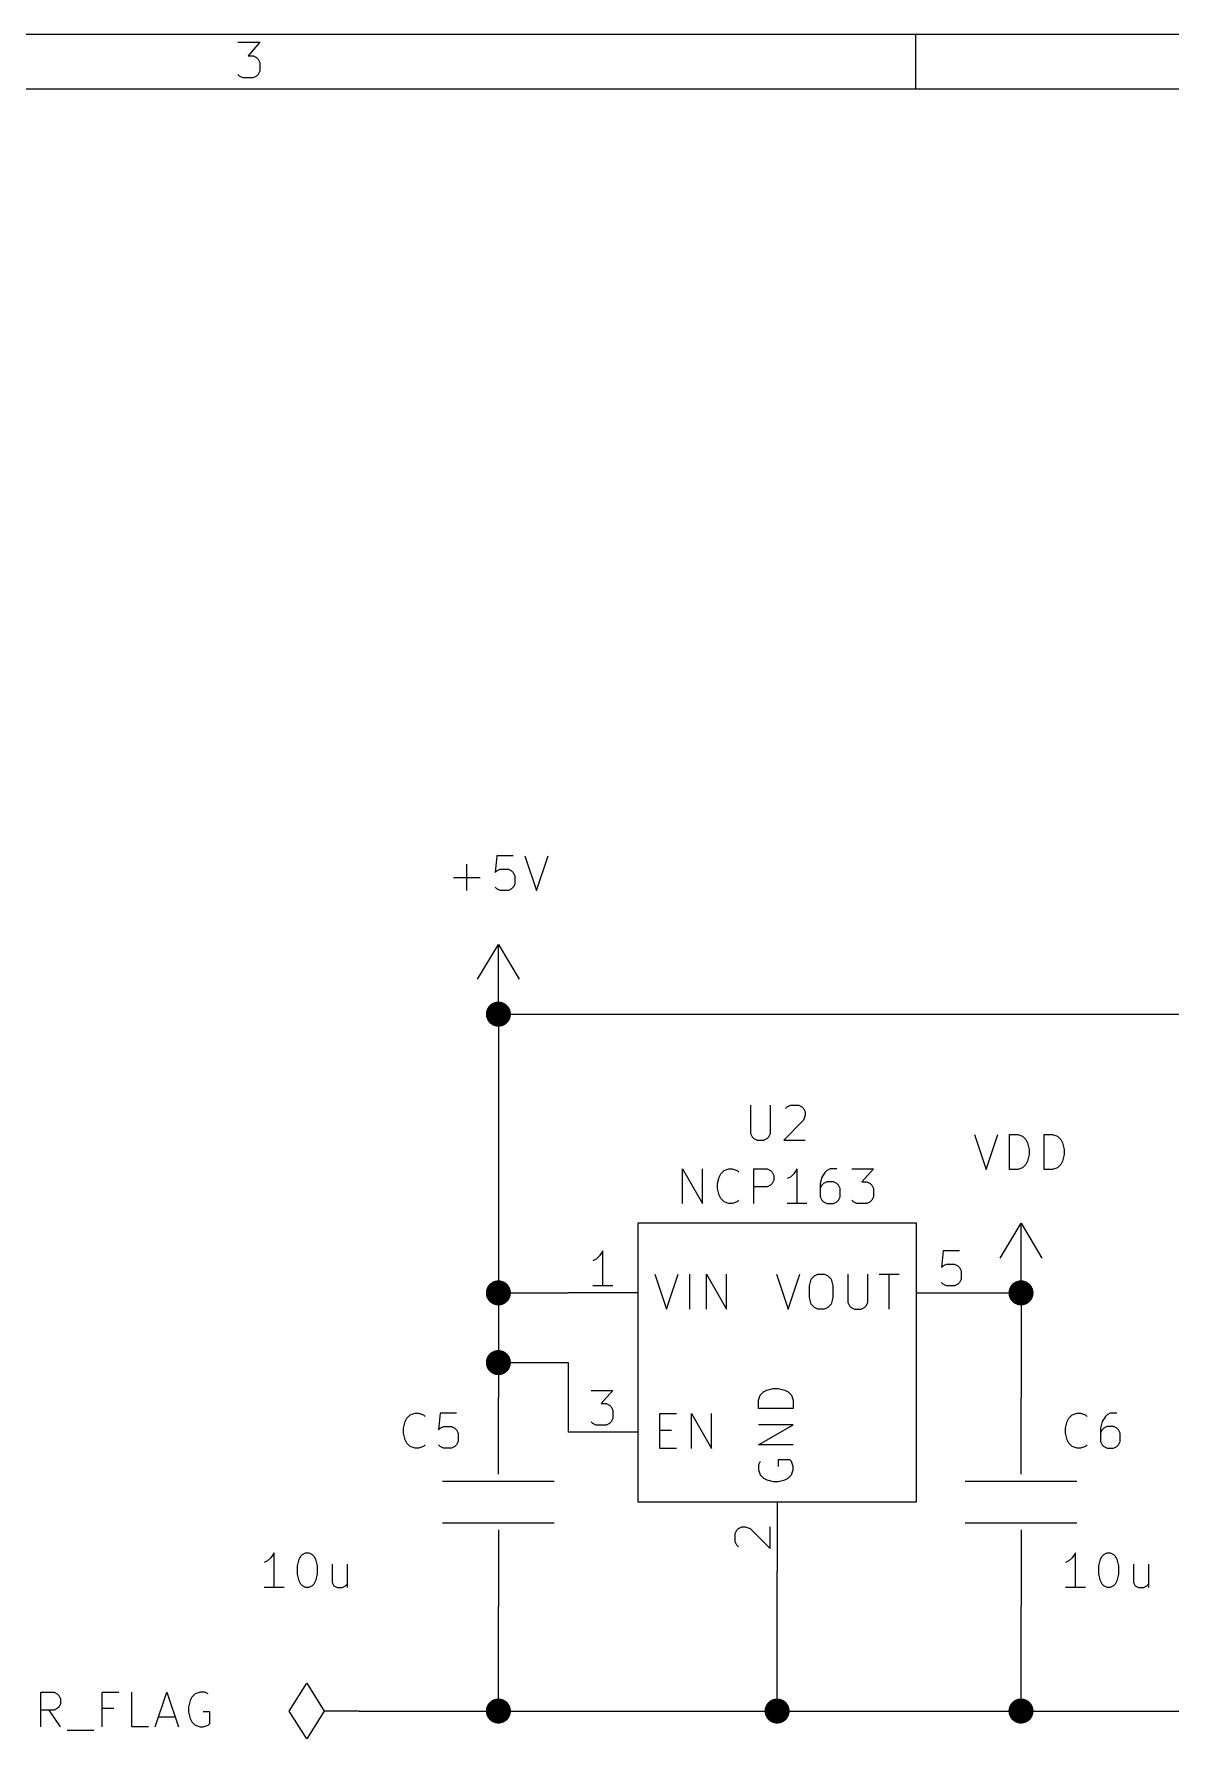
# Model space of a CAD drawing. Header units: millimetres. Extents: x 10 to 287, y -200 to -10.
# Drawn here: x 127.9 to 169.3, y -72.1 to -10 of the extents above; entities that cross this region are included whole.
import ezdxf

# ---------------------------------------------------------------- set-up
doc = ezdxf.new("R2010")
doc.units = ezdxf.units.MM
for name, color, linetype in [('GREENSIXTYFIVE', 129, 'CONTINUOUS'), ('LIGHTGREEN', 92, 'CONTINUOUS'), ('LIGHTRED', 12, 'CONTINUOUS'), ('RED', 14, 'CONTINUOUS'), ('WHITE', 250, 'CONTINUOUS')]:
    doc.layers.add(name, color=color, linetype=linetype)

msp = doc.modelspace()

# ---------------------------------------------------------------- linework, layer by layer
at = {"layer": 'GREENSIXTYFIVE', "linetype": 'CONTINUOUS'}
for p, q in [((143.6309, -41.2192), (143.6309, -40.2516)), ((144.7195, -39.9492), (144.6591, -40.554)), ((145.3243, -39.9492), (144.7195, -39.9492)), ((145.7476, -39.9492), (146.1709, -41.2192)), ((146.1709, -41.2192), (146.5943, -39.9492)), ((143.1471, -40.7354), (144.1148, -40.7354)), ((144.6591, -40.554), (144.7195, -40.4935)), ((144.7195, -40.4935), (144.8405, -40.433)), ((144.8405, -40.433), (145.1429, -40.433)), ((145.1429, -40.433), (145.2638, -40.4935)), ((145.2638, -40.4935), (145.3243, -40.554)), ((145.3243, -40.554), (145.3848, -40.6749)), ((145.3848, -40.9773), (145.3243, -41.0983)), ((145.3848, -40.6749), (145.3848, -40.9773)), ((144.7195, -41.1588), (144.6591, -41.0983)), ((144.8405, -41.2192), (144.7195, -41.1588)), ((145.1429, -41.2192), (144.8405, -41.2192)), ((145.2638, -41.1588), (145.1429, -41.2192)), ((145.3243, -41.0983), (145.2638, -41.1588)), ((153.9723, -49.0424), (153.9723, -50.0705)), ((153.9723, -49.0424), (153.9723, -50.0705)), ((154.698, -50.0705), (154.698, -49.0424)), ((154.698, -50.0705), (154.698, -49.0424)), ((155.3028, -49.1029), (155.4238, -49.0424)), ((155.3028, -49.1029), (155.4238, -49.0424)), ((155.4238, -49.0424), (155.7262, -49.0424)), ((155.4238, -49.0424), (155.7262, -49.0424)), ((155.7262, -49.0424), (155.8471, -49.1029)), ((155.7262, -49.0424), (155.8471, -49.1029)), ((155.9076, -49.5867), (155.1819, -50.3124)), ((155.9076, -49.5867), (155.1819, -50.3124)), ((155.2424, -49.1634), (155.3028, -49.1029)), ((155.2424, -49.1634), (155.3028, -49.1029)), ((155.8471, -49.1029), (155.9076, -49.1634)), ((155.8471, -49.1029), (155.9076, -49.1634)), ((155.9076, -49.1634), (155.9681, -49.2843)), ((155.9076, -49.1634), (155.9681, -49.2843)), ((155.9681, -49.4053), (155.9076, -49.5867)), ((155.9681, -49.4053), (155.9076, -49.5867)), ((155.9681, -49.2843), (155.9681, -49.4053)), ((155.9681, -49.2843), (155.9681, -49.4053)), ((153.9723, -50.0705), (154.0328, -50.1915)), ((153.9723, -50.0705), (154.0328, -50.1915)), ((154.0328, -50.1915), (154.0933, -50.252)), ((154.0328, -50.1915), (154.0933, -50.252)), ((154.0933, -50.252), (154.2142, -50.3124)), ((154.0933, -50.252), (154.2142, -50.3124)), ((154.2142, -50.3124), (154.4561, -50.3124)), ((154.2142, -50.3124), (154.4561, -50.3124)), ((154.4561, -50.3124), (154.5771, -50.252)), ((154.4561, -50.3124), (154.5771, -50.252)), ((154.5771, -50.252), (154.6376, -50.1915)), ((154.5771, -50.252), (154.6376, -50.1915)), ((154.6376, -50.1915), (154.698, -50.0705)), ((154.6376, -50.1915), (154.698, -50.0705)), ((155.1819, -50.3124), (155.9681, -50.3124)), ((155.1819, -50.3124), (155.9681, -50.3124)), ((162.1366, -50.1092), (162.5599, -51.3792)), ((162.1366, -50.1092), (162.5599, -51.3792)), ((162.5599, -51.3792), (162.9833, -50.1092)), ((162.5599, -51.3792), (162.9833, -50.1092)), ((163.4066, -51.3792), (163.4066, -50.1092)), ((163.4066, -50.1092), (163.709, -50.1092)), ((163.4066, -51.3792), (163.4066, -50.1092)), ((163.4066, -50.1092), (163.709, -50.1092)), ((163.709, -50.1092), (163.8904, -50.1697)), ((163.709, -50.1092), (163.8904, -50.1697)), ((163.8904, -50.1697), (164.0114, -50.2907)), ((163.8904, -50.1697), (164.0114, -50.2907)), ((164.0114, -50.2907), (164.0719, -50.4116)), ((164.0114, -50.2907), (164.0719, -50.4116)), ((164.6766, -51.3792), (164.6766, -50.1092)), ((164.6766, -50.1092), (164.979, -50.1092)), ((164.6766, -51.3792), (164.6766, -50.1092)), ((164.6766, -50.1092), (164.979, -50.1092)), ((164.979, -50.1092), (165.1604, -50.1697)), ((164.979, -50.1092), (165.1604, -50.1697)), ((165.1604, -50.1697), (165.2814, -50.2907)), ((165.1604, -50.1697), (165.2814, -50.2907)), ((165.2814, -50.2907), (165.3419, -50.4116)), ((165.2814, -50.2907), (165.3419, -50.4116)), ((164.0719, -50.4116), (164.1323, -50.6535)), ((164.0719, -50.4116), (164.1323, -50.6535)), ((164.1323, -50.8349), (164.0719, -51.0768)), ((164.1323, -50.8349), (164.0719, -51.0768)), ((164.1323, -50.6535), (164.1323, -50.8349)), ((164.1323, -50.6535), (164.1323, -50.8349)), ((165.3419, -50.4116), (165.4023, -50.6535)), ((165.3419, -50.4116), (165.4023, -50.6535)), ((165.4023, -50.8349), (165.3419, -51.0768)), ((165.4023, -50.8349), (165.3419, -51.0768)), ((165.4023, -50.6535), (165.4023, -50.8349)), ((165.4023, -50.6535), (165.4023, -50.8349)), ((151.4928, -52.6238), (151.4928, -51.3538)), ((151.4928, -51.3538), (152.2185, -52.6238)), ((151.4928, -52.6238), (151.4928, -51.3538)), ((151.4928, -51.3538), (152.2185, -52.6238)), ((152.2185, -52.6238), (152.2185, -51.3538)), ((152.2185, -52.6238), (152.2185, -51.3538)), ((152.8233, -51.6562), (152.8838, -51.5353)), ((152.8233, -51.6562), (152.8838, -51.5353)), ((152.8838, -51.5353), (153.0048, -51.4143)), ((152.8838, -51.5353), (153.0048, -51.4143)), ((153.0048, -51.4143), (153.1862, -51.3538)), ((153.0048, -51.4143), (153.1862, -51.3538)), ((153.1862, -51.3538), (153.3071, -51.3538)), ((153.1862, -51.3538), (153.3071, -51.3538)), ((153.3071, -51.3538), (153.4886, -51.4143)), ((153.3071, -51.3538), (153.4886, -51.4143)), ((153.4886, -51.4143), (153.549, -51.4748)), ((153.4886, -51.4143), (153.549, -51.4748)), ((154.0933, -52.6238), (154.0933, -51.3538)), ((154.0933, -51.3538), (154.5771, -51.3538)), ((154.0933, -52.6238), (154.0933, -51.3538)), ((154.0933, -51.3538), (154.5771, -51.3538)), ((154.5771, -51.3538), (154.6981, -51.4143)), ((154.5771, -51.3538), (154.6981, -51.4143)), ((154.6981, -51.4143), (154.7586, -51.4748)), ((154.6981, -51.4143), (154.7586, -51.4748)), ((154.7586, -51.4748), (154.819, -51.5957)), ((154.7586, -51.4748), (154.819, -51.5957)), ((155.5448, -51.5353), (155.4238, -51.6562)), ((155.5448, -51.5353), (155.4238, -51.6562)), ((155.6657, -51.3538), (155.5448, -51.5353)), ((155.6657, -51.3538), (155.5448, -51.5353)), ((155.6657, -52.6238), (155.6657, -51.3538)), ((155.6657, -52.6238), (155.6657, -51.3538)), ((156.6938, -51.4748), (156.5728, -51.6562)), ((156.6938, -51.4748), (156.5728, -51.6562)), ((156.7543, -51.4143), (156.6938, -51.4748)), ((156.7543, -51.4143), (156.6938, -51.4748)), ((156.8752, -51.3538), (156.7543, -51.4143)), ((156.8752, -51.3538), (156.7543, -51.4143)), ((157.1171, -51.3538), (156.8752, -51.3538)), ((157.1171, -51.3538), (156.8752, -51.3538)), ((157.6614, -51.3538), (158.4476, -51.3538)), ((157.6614, -51.3538), (158.4476, -51.3538)), ((158.4476, -51.3538), (158.0242, -51.8376)), ((158.4476, -51.3538), (158.0242, -51.8376)), ((163.709, -51.3792), (163.4066, -51.3792)), ((163.709, -51.3792), (163.4066, -51.3792)), ((163.8904, -51.3188), (163.709, -51.3792)), ((163.8904, -51.3188), (163.709, -51.3792)), ((164.0114, -51.1978), (163.8904, -51.3188)), ((164.0114, -51.1978), (163.8904, -51.3188)), ((164.0719, -51.0768), (164.0114, -51.1978)), ((164.0719, -51.0768), (164.0114, -51.1978)), ((164.979, -51.3792), (164.6766, -51.3792)), ((164.979, -51.3792), (164.6766, -51.3792)), ((165.1604, -51.3188), (164.979, -51.3792)), ((165.1604, -51.3188), (164.979, -51.3792)), ((165.2814, -51.1978), (165.1604, -51.3188)), ((165.2814, -51.1978), (165.1604, -51.3188)), ((165.3419, -51.0768), (165.2814, -51.1978)), ((165.3419, -51.0768), (165.2814, -51.1978)), ((152.7629, -51.8981), (152.8233, -51.6562)), ((152.7629, -51.8981), (152.8233, -51.6562)), ((152.7629, -52.0795), (152.7629, -51.8981)), ((152.7629, -52.0795), (152.7629, -51.8981)), ((152.8233, -52.3214), (152.7629, -52.0795)), ((152.8233, -52.3214), (152.7629, -52.0795)), ((154.5771, -52.0191), (154.0933, -52.0191)), ((154.5771, -52.0191), (154.0933, -52.0191)), ((154.6981, -51.9586), (154.5771, -52.0191)), ((154.6981, -51.9586), (154.5771, -52.0191)), ((154.7586, -51.8981), (154.6981, -51.9586)), ((154.7586, -51.8981), (154.6981, -51.9586)), ((154.819, -51.7772), (154.7586, -51.8981)), ((154.819, -51.7772), (154.7586, -51.8981)), ((154.819, -51.5957), (154.819, -51.7772)), ((154.819, -51.5957), (154.819, -51.7772)), ((155.4238, -51.6562), (155.3029, -51.7167)), ((155.4238, -51.6562), (155.3029, -51.7167)), ((156.5728, -51.6562), (156.5124, -51.8981)), ((156.5728, -51.6562), (156.5124, -51.8981)), ((156.5124, -51.8981), (156.5124, -52.3819)), ((156.5124, -51.8981), (156.5124, -52.3819)), ((156.5728, -51.9586), (156.5124, -52.0795)), ((156.5728, -51.9586), (156.5124, -52.0795)), ((156.6333, -51.8981), (156.5728, -51.9586)), ((156.6333, -51.8981), (156.5728, -51.9586)), ((156.7543, -51.8376), (156.6333, -51.8981)), ((156.7543, -51.8376), (156.6333, -51.8981)), ((156.9962, -51.8376), (156.7543, -51.8376)), ((156.9962, -51.8376), (156.7543, -51.8376)), ((157.1171, -51.8981), (156.9962, -51.8376)), ((157.1171, -51.8981), (156.9962, -51.8376)), ((157.1776, -51.9586), (157.1171, -51.8981)), ((157.1776, -51.9586), (157.1171, -51.8981)), ((157.2381, -52.0795), (157.1776, -51.9586)), ((157.2381, -52.0795), (157.1776, -51.9586)), ((157.2381, -52.3819), (157.2381, -52.0795)), ((157.2381, -52.3819), (157.2381, -52.0795)), ((158.0242, -51.8376), (158.2057, -51.8376)), ((158.0242, -51.8376), (158.2057, -51.8376)), ((158.2057, -51.8376), (158.3266, -51.8981)), ((158.2057, -51.8376), (158.3266, -51.8981)), ((158.3266, -51.8981), (158.3871, -51.9586)), ((158.3266, -51.8981), (158.3871, -51.9586)), ((158.3871, -51.9586), (158.4476, -52.0795)), ((158.3871, -51.9586), (158.4476, -52.0795)), ((158.4476, -52.0795), (158.4476, -52.3819)), ((158.4476, -52.0795), (158.4476, -52.3819)), ((152.8838, -52.4424), (152.8233, -52.3214)), ((152.8838, -52.4424), (152.8233, -52.3214)), ((153.0048, -52.5634), (152.8838, -52.4424)), ((153.0048, -52.5634), (152.8838, -52.4424)), ((153.1862, -52.6238), (153.0048, -52.5634)), ((153.1862, -52.6238), (153.0048, -52.5634)), ((153.3071, -52.6238), (153.1862, -52.6238)), ((153.3071, -52.6238), (153.1862, -52.6238)), ((153.4886, -52.5634), (153.3071, -52.6238)), ((153.4886, -52.5634), (153.3071, -52.6238)), ((153.549, -52.5029), (153.4886, -52.5634)), ((153.549, -52.5029), (153.4886, -52.5634)), ((156.0286, -52.6238), (155.3029, -52.6238)), ((156.0286, -52.6238), (155.3029, -52.6238)), ((156.5124, -52.3819), (156.5728, -52.5029)), ((156.5124, -52.3819), (156.5728, -52.5029)), ((156.5728, -52.5029), (156.6333, -52.5634)), ((156.5728, -52.5029), (156.6333, -52.5634)), ((156.6333, -52.5634), (156.7543, -52.6238)), ((156.6333, -52.5634), (156.7543, -52.6238)), ((156.7543, -52.6238), (156.9962, -52.6238)), ((156.7543, -52.6238), (156.9962, -52.6238)), ((156.9962, -52.6238), (157.1171, -52.5634)), ((156.9962, -52.6238), (157.1171, -52.5634)), ((157.1171, -52.5634), (157.1776, -52.5029)), ((157.1171, -52.5634), (157.1776, -52.5029)), ((157.1776, -52.5029), (157.2381, -52.3819)), ((157.1776, -52.5029), (157.2381, -52.3819)), ((157.7219, -52.5634), (157.6614, -52.5029)), ((157.7219, -52.5634), (157.6614, -52.5029)), ((157.8428, -52.6238), (157.7219, -52.5634)), ((157.8428, -52.6238), (157.7219, -52.5634)), ((158.2057, -52.6238), (157.8428, -52.6238)), ((158.2057, -52.6238), (157.8428, -52.6238)), ((158.3266, -52.5634), (158.2057, -52.6238)), ((158.3266, -52.5634), (158.2057, -52.6238)), ((158.3871, -52.5029), (158.3266, -52.5634)), ((158.3871, -52.5029), (158.3266, -52.5634)), ((158.4476, -52.3819), (158.3871, -52.5029)), ((158.4476, -52.3819), (158.3871, -52.5029)), ((150.4889, -55.1975), (150.9122, -56.4675)), ((150.4889, -55.1975), (150.9122, -56.4675)), ((150.9122, -56.4675), (151.3356, -55.1975)), ((150.9122, -56.4675), (151.3356, -55.1975)), ((151.7589, -56.4675), (151.7589, -55.1975)), ((151.7589, -56.4675), (151.7589, -55.1975)), ((152.3637, -56.4675), (152.3637, -55.1975)), ((152.3637, -55.1975), (153.0894, -56.4675)), ((152.3637, -56.4675), (152.3637, -55.1975)), ((152.3637, -55.1975), (153.0894, -56.4675)), ((153.0894, -56.4675), (153.0894, -55.1975)), ((153.0894, -56.4675), (153.0894, -55.1975)), ((154.9157, -55.1975), (155.339, -56.4675)), ((154.9157, -55.1975), (155.339, -56.4675)), ((155.339, -56.4675), (155.7624, -55.1975)), ((155.339, -56.4675), (155.7624, -55.1975)), ((156.1857, -55.379), (156.3067, -55.258)), ((156.1857, -55.379), (156.3067, -55.258)), ((156.3067, -55.258), (156.4276, -55.1975)), ((156.3067, -55.258), (156.4276, -55.1975)), ((156.4276, -55.1975), (156.6695, -55.1975)), ((156.4276, -55.1975), (156.6695, -55.1975)), ((156.6695, -55.1975), (156.7905, -55.258)), ((156.6695, -55.1975), (156.7905, -55.258)), ((156.7905, -55.258), (156.9114, -55.379)), ((156.7905, -55.258), (156.9114, -55.379)), ((157.5162, -55.1975), (157.5162, -56.2256)), ((157.5162, -55.1975), (157.5162, -56.2256)), ((158.2419, -56.2256), (158.2419, -55.1975)), ((158.2419, -56.2256), (158.2419, -55.1975)), ((158.6653, -55.1975), (159.391, -55.1975)), ((158.6653, -55.1975), (159.391, -55.1975)), ((159.0282, -56.4675), (159.0282, -55.1975)), ((159.0282, -56.4675), (159.0282, -55.1975)), ((156.1253, -55.6209), (156.1857, -55.379)), ((156.1253, -55.6209), (156.1857, -55.379)), ((156.1253, -56.0442), (156.1253, -55.6209)), ((156.1253, -56.0442), (156.1253, -55.6209)), ((156.9114, -55.379), (156.9719, -55.6209)), ((156.9114, -55.379), (156.9719, -55.6209)), ((156.9719, -55.6209), (156.9719, -56.0442)), ((156.9719, -55.6209), (156.9719, -56.0442)), ((156.1857, -56.2861), (156.1253, -56.0442)), ((156.1857, -56.2861), (156.1253, -56.0442)), ((156.3067, -56.4071), (156.1857, -56.2861)), ((156.3067, -56.4071), (156.1857, -56.2861)), ((156.4276, -56.4675), (156.3067, -56.4071)), ((156.4276, -56.4675), (156.3067, -56.4071)), ((156.6695, -56.4675), (156.4276, -56.4675)), ((156.6695, -56.4675), (156.4276, -56.4675)), ((156.7905, -56.4071), (156.6695, -56.4675)), ((156.7905, -56.4071), (156.6695, -56.4675)), ((156.9114, -56.2861), (156.7905, -56.4071)), ((156.9114, -56.2861), (156.7905, -56.4071)), ((156.9719, -56.0442), (156.9114, -56.2861)), ((156.9719, -56.0442), (156.9114, -56.2861)), ((157.5162, -56.2256), (157.5767, -56.3466)), ((157.5162, -56.2256), (157.5767, -56.3466)), ((157.5767, -56.3466), (157.6372, -56.4071)), ((157.5767, -56.3466), (157.6372, -56.4071)), ((157.6372, -56.4071), (157.7581, -56.4675)), ((157.6372, -56.4071), (157.7581, -56.4675)), ((157.7581, -56.4675), (158, -56.4675)), ((157.7581, -56.4675), (158, -56.4675)), ((158, -56.4675), (158.121, -56.4071)), ((158, -56.4675), (158.121, -56.4071)), ((158.121, -56.4071), (158.1815, -56.3466)), ((158.121, -56.4071), (158.1815, -56.3466)), ((158.1815, -56.3466), (158.2419, -56.2256)), ((158.1815, -56.3466), (158.2419, -56.2256)), ((154.2575, -59.7867), (154.318, -59.6053)), ((154.2575, -59.7867), (154.318, -59.6053)), ((154.318, -59.6053), (154.439, -59.4843)), ((154.318, -59.6053), (154.439, -59.4843)), ((154.439, -59.4843), (154.5599, -59.4238)), ((154.439, -59.4843), (154.5599, -59.4238)), ((154.5599, -59.4238), (154.8018, -59.3634)), ((154.5599, -59.4238), (154.8018, -59.3634)), ((154.8018, -59.3634), (154.9832, -59.3634)), ((154.8018, -59.3634), (154.9832, -59.3634)), ((154.9832, -59.3634), (155.2251, -59.4238)), ((154.9832, -59.3634), (155.2251, -59.4238)), ((155.2251, -59.4238), (155.3461, -59.4843)), ((155.2251, -59.4238), (155.3461, -59.4843)), ((155.3461, -59.4843), (155.4671, -59.6053)), ((155.3461, -59.4843), (155.4671, -59.6053)), ((155.4671, -59.6053), (155.5275, -59.7867)), ((155.4671, -59.6053), (155.5275, -59.7867)), ((141.565, -60.3297), (141.7464, -60.2692)), ((141.565, -60.3297), (141.7464, -60.2692)), ((141.7464, -60.2692), (141.8673, -60.2692)), ((141.7464, -60.2692), (141.8673, -60.2692)), ((141.8673, -60.2692), (142.0488, -60.3297)), ((141.8673, -60.2692), (142.0488, -60.3297)), ((142.6535, -60.2692), (142.5931, -60.874)), ((142.6535, -60.2692), (142.5931, -60.874)), ((143.2583, -60.2692), (142.6535, -60.2692)), ((143.2583, -60.2692), (142.6535, -60.2692)), ((154.2575, -60.0891), (154.2575, -59.7867)), ((154.2575, -60.0891), (154.2575, -59.7867)), ((155.5275, -60.0891), (154.2575, -60.0891)), ((155.5275, -60.0891), (154.2575, -60.0891)), ((155.5275, -59.7867), (155.5275, -60.0891)), ((155.5275, -59.7867), (155.5275, -60.0891)), ((165.695, -60.3297), (165.8764, -60.2692)), ((165.695, -60.3297), (165.8764, -60.2692)), ((165.8764, -60.2692), (165.9973, -60.2692)), ((165.8764, -60.2692), (165.9973, -60.2692)), ((165.9973, -60.2692), (166.1788, -60.3297)), ((165.9973, -60.2692), (166.1788, -60.3297)), ((167.0859, -60.2692), (166.965, -60.3297)), ((167.0859, -60.2692), (166.965, -60.3297)), ((167.3278, -60.2692), (167.0859, -60.2692)), ((167.3278, -60.2692), (167.0859, -60.2692)), ((141.3231, -60.8135), (141.3835, -60.5716)), ((141.3231, -60.8135), (141.3835, -60.5716)), ((141.3231, -60.9949), (141.3231, -60.8135)), ((141.3231, -60.9949), (141.3231, -60.8135)), ((141.3835, -60.5716), (141.444, -60.4507)), ((141.3835, -60.5716), (141.444, -60.4507)), ((141.444, -60.4507), (141.565, -60.3297)), ((141.444, -60.4507), (141.565, -60.3297)), ((142.0488, -60.3297), (142.1092, -60.3902)), ((142.0488, -60.3297), (142.1092, -60.3902)), ((142.5931, -60.874), (142.6535, -60.8135)), ((142.5931, -60.874), (142.6535, -60.8135)), ((142.6535, -60.8135), (142.7745, -60.753)), ((142.6535, -60.8135), (142.7745, -60.753)), ((142.7745, -60.753), (143.0769, -60.753)), ((142.7745, -60.753), (143.0769, -60.753)), ((143.0769, -60.753), (143.1978, -60.8135)), ((143.0769, -60.753), (143.1978, -60.8135)), ((143.1978, -60.8135), (143.2583, -60.874)), ((143.1978, -60.8135), (143.2583, -60.874)), ((143.2583, -60.874), (143.3188, -60.9949)), ((143.2583, -60.874), (143.3188, -60.9949)), ((150.6703, -61.5475), (150.6703, -60.2775)), ((150.6703, -60.2775), (151.2751, -60.2775)), ((150.6703, -61.5475), (150.6703, -60.2775)), ((150.6703, -60.2775), (151.2751, -60.2775)), ((150.6703, -60.8823), (151.0937, -60.8823)), ((150.6703, -60.8823), (151.0937, -60.8823)), ((151.8193, -61.5475), (151.8193, -60.2775)), ((151.8193, -60.2775), (152.545, -61.5475)), ((151.8193, -61.5475), (151.8193, -60.2775)), ((151.8193, -60.2775), (152.545, -61.5475)), ((152.545, -61.5475), (152.545, -60.2775)), ((152.545, -61.5475), (152.545, -60.2775)), ((154.2575, -61.4196), (155.5275, -60.6939)), ((155.5275, -60.6939), (154.2575, -60.6939)), ((154.2575, -61.4196), (155.5275, -60.6939)), ((155.5275, -60.6939), (154.2575, -60.6939)), ((165.4531, -60.8135), (165.5135, -60.5716)), ((165.4531, -60.8135), (165.5135, -60.5716)), ((165.4531, -60.9949), (165.4531, -60.8135)), ((165.4531, -60.9949), (165.4531, -60.8135)), ((165.5135, -60.5716), (165.574, -60.4507)), ((165.5135, -60.5716), (165.574, -60.4507)), ((165.574, -60.4507), (165.695, -60.3297)), ((165.574, -60.4507), (165.695, -60.3297)), ((166.1788, -60.3297), (166.2392, -60.3902)), ((166.1788, -60.3297), (166.2392, -60.3902)), ((166.7835, -60.5716), (166.7231, -60.8135)), ((166.7835, -60.5716), (166.7231, -60.8135)), ((166.7231, -60.8135), (166.7231, -61.2973)), ((166.7231, -60.8135), (166.7231, -61.2973)), ((166.7835, -60.874), (166.7231, -60.9949)), ((166.7835, -60.874), (166.7231, -60.9949)), ((166.9045, -60.3902), (166.7835, -60.5716)), ((166.9045, -60.3902), (166.7835, -60.5716)), ((166.844, -60.8135), (166.7835, -60.874)), ((166.844, -60.8135), (166.7835, -60.874)), ((166.965, -60.753), (166.844, -60.8135)), ((166.965, -60.753), (166.844, -60.8135)), ((166.965, -60.3297), (166.9045, -60.3902)), ((166.965, -60.3297), (166.9045, -60.3902)), ((167.2069, -60.753), (166.965, -60.753)), ((167.2069, -60.753), (166.965, -60.753)), ((167.3278, -60.8135), (167.2069, -60.753)), ((167.3278, -60.8135), (167.2069, -60.753)), ((167.3883, -60.874), (167.3278, -60.8135)), ((167.3883, -60.874), (167.3278, -60.8135)), ((167.4488, -60.9949), (167.3883, -60.874)), ((167.4488, -60.9949), (167.3883, -60.874)), ((141.3835, -61.2368), (141.3231, -60.9949)), ((141.3835, -61.2368), (141.3231, -60.9949)), ((141.444, -61.3578), (141.3835, -61.2368)), ((141.444, -61.3578), (141.3835, -61.2368)), ((141.565, -61.4788), (141.444, -61.3578)), ((141.565, -61.4788), (141.444, -61.3578)), ((141.7464, -61.5392), (141.565, -61.4788)), ((141.7464, -61.5392), (141.565, -61.4788)), ((142.0488, -61.4788), (141.8673, -61.5392)), ((142.0488, -61.4788), (141.8673, -61.5392)), ((142.1092, -61.4183), (142.0488, -61.4788)), ((142.1092, -61.4183), (142.0488, -61.4788)), ((142.6535, -61.4788), (142.5931, -61.4183)), ((142.6535, -61.4788), (142.5931, -61.4183)), ((142.7745, -61.5392), (142.6535, -61.4788)), ((142.7745, -61.5392), (142.6535, -61.4788)), ((143.1978, -61.4788), (143.0769, -61.5392)), ((143.1978, -61.4788), (143.0769, -61.5392)), ((143.2583, -61.4183), (143.1978, -61.4788)), ((143.2583, -61.4183), (143.1978, -61.4788)), ((143.3188, -61.2973), (143.2583, -61.4183)), ((143.3188, -61.2973), (143.2583, -61.4183)), ((143.3188, -60.9949), (143.3188, -61.2973)), ((143.3188, -60.9949), (143.3188, -61.2973)), ((155.5275, -61.4196), (154.2575, -61.4196)), ((155.5275, -61.4196), (154.2575, -61.4196)), ((165.5135, -61.2368), (165.4531, -60.9949)), ((165.5135, -61.2368), (165.4531, -60.9949)), ((165.574, -61.3578), (165.5135, -61.2368)), ((165.574, -61.3578), (165.5135, -61.2368)), ((165.695, -61.4788), (165.574, -61.3578)), ((165.695, -61.4788), (165.574, -61.3578)), ((165.8764, -61.5392), (165.695, -61.4788)), ((165.8764, -61.5392), (165.695, -61.4788)), ((166.1788, -61.4788), (165.9973, -61.5392)), ((166.1788, -61.4788), (165.9973, -61.5392)), ((166.2392, -61.4183), (166.1788, -61.4788)), ((166.2392, -61.4183), (166.1788, -61.4788)), ((166.7231, -61.2973), (166.7835, -61.4183)), ((166.7231, -61.2973), (166.7835, -61.4183)), ((166.7835, -61.4183), (166.844, -61.4788)), ((166.7835, -61.4183), (166.844, -61.4788)), ((166.844, -61.4788), (166.965, -61.5392)), ((166.844, -61.4788), (166.965, -61.5392)), ((167.2069, -61.5392), (167.3278, -61.4788)), ((167.2069, -61.5392), (167.3278, -61.4788)), ((167.3278, -61.4788), (167.3883, -61.4183)), ((167.3278, -61.4788), (167.3883, -61.4183)), ((167.3883, -61.4183), (167.4488, -61.2973)), ((167.3883, -61.4183), (167.4488, -61.2973)), ((167.4488, -61.2973), (167.4488, -60.9949)), ((167.4488, -61.2973), (167.4488, -60.9949)), ((141.8673, -61.5392), (141.7464, -61.5392)), ((141.8673, -61.5392), (141.7464, -61.5392)), ((143.0769, -61.5392), (142.7745, -61.5392)), ((143.0769, -61.5392), (142.7745, -61.5392)), ((151.2751, -61.5475), (150.6703, -61.5475)), ((151.2751, -61.5475), (150.6703, -61.5475)), ((154.318, -62.0243), (154.2575, -62.1453)), ((154.318, -62.0243), (154.2575, -62.1453)), ((155.4066, -61.9639), (154.9832, -61.9639)), ((154.9832, -61.9639), (154.9832, -62.2058)), ((155.4066, -61.9639), (154.9832, -61.9639)), ((154.9832, -61.9639), (154.9832, -62.2058)), ((155.4671, -62.0243), (155.4066, -61.9639)), ((155.4671, -62.0243), (155.4066, -61.9639)), ((155.5275, -62.2058), (155.4671, -62.0243)), ((155.5275, -62.2058), (155.4671, -62.0243)), ((165.9973, -61.5392), (165.8764, -61.5392)), ((165.9973, -61.5392), (165.8764, -61.5392)), ((166.965, -61.5392), (167.2069, -61.5392)), ((166.965, -61.5392), (167.2069, -61.5392)), ((154.2575, -62.1453), (154.2575, -62.3267)), ((154.2575, -62.1453), (154.2575, -62.3267)), ((154.2575, -62.3267), (154.318, -62.5081)), ((154.2575, -62.3267), (154.318, -62.5081)), ((154.318, -62.5081), (154.439, -62.6291)), ((154.318, -62.5081), (154.439, -62.6291)), ((154.439, -62.6291), (154.5599, -62.6896)), ((154.439, -62.6291), (154.5599, -62.6896)), ((154.5599, -62.6896), (154.8018, -62.75)), ((154.5599, -62.6896), (154.8018, -62.75)), ((154.8018, -62.75), (154.9832, -62.75)), ((154.8018, -62.75), (154.9832, -62.75)), ((154.9832, -62.75), (155.2251, -62.6896)), ((154.9832, -62.75), (155.2251, -62.6896)), ((155.2251, -62.6896), (155.3461, -62.6291)), ((155.2251, -62.6896), (155.3461, -62.6291)), ((155.3461, -62.6291), (155.4671, -62.5081)), ((155.3461, -62.6291), (155.4671, -62.5081)), ((155.4671, -62.5081), (155.5275, -62.3267)), ((155.4671, -62.5081), (155.5275, -62.3267)), ((155.5275, -62.3267), (155.5275, -62.2058)), ((155.5275, -62.3267), (155.5275, -62.2058)), ((136.364, -65.6516), (136.2431, -65.7121)), ((136.364, -65.6516), (136.2431, -65.7121)), ((136.485, -65.5307), (136.364, -65.6516)), ((136.485, -65.5307), (136.364, -65.6516)), ((136.6059, -65.3492), (136.485, -65.5307)), ((136.6059, -65.3492), (136.485, -65.5307)), ((136.6059, -66.6192), (136.6059, -65.3492)), ((136.6059, -66.6192), (136.6059, -65.3492)), ((137.4526, -65.833), (137.513, -65.5911)), ((137.4526, -65.833), (137.513, -65.5911)), ((137.4526, -66.1354), (137.4526, -65.833)), ((137.4526, -66.1354), (137.4526, -65.833)), ((137.513, -65.5911), (137.5735, -65.4702)), ((137.513, -65.5911), (137.5735, -65.4702)), ((137.5735, -65.4702), (137.634, -65.4097)), ((137.5735, -65.4702), (137.634, -65.4097)), ((137.634, -65.4097), (137.7549, -65.3492)), ((137.634, -65.4097), (137.7549, -65.3492)), ((137.7549, -65.3492), (137.8759, -65.3492)), ((137.7549, -65.3492), (137.8759, -65.3492)), ((137.8759, -65.3492), (137.9968, -65.4097)), ((137.8759, -65.3492), (137.9968, -65.4097)), ((137.9968, -65.4097), (138.0573, -65.4702)), ((137.9968, -65.4097), (138.0573, -65.4702)), ((138.0573, -65.4702), (138.1178, -65.5911)), ((138.0573, -65.4702), (138.1178, -65.5911)), ((138.1178, -65.5911), (138.1783, -65.833)), ((138.1178, -65.5911), (138.1783, -65.833)), ((138.1783, -65.833), (138.1783, -66.1354)), ((138.1783, -65.833), (138.1783, -66.1354)), ((138.7225, -65.7726), (138.7225, -66.4378)), ((138.7225, -65.7726), (138.7225, -66.4378)), ((139.2668, -65.7726), (139.2668, -66.6192)), ((139.2668, -65.7726), (139.2668, -66.6192)), ((165.574, -65.6516), (165.4531, -65.7121)), ((165.574, -65.6516), (165.4531, -65.7121)), ((165.695, -65.5307), (165.574, -65.6516)), ((165.695, -65.5307), (165.574, -65.6516)), ((165.8159, -65.3492), (165.695, -65.5307)), ((165.8159, -65.3492), (165.695, -65.5307)), ((165.8159, -66.6192), (165.8159, -65.3492)), ((165.8159, -66.6192), (165.8159, -65.3492)), ((166.6626, -65.833), (166.723, -65.5911)), ((166.6626, -65.833), (166.723, -65.5911)), ((166.6626, -66.1354), (166.6626, -65.833)), ((166.6626, -66.1354), (166.6626, -65.833)), ((166.723, -65.5911), (166.7835, -65.4702)), ((166.723, -65.5911), (166.7835, -65.4702)), ((166.7835, -65.4702), (166.844, -65.4097)), ((166.7835, -65.4702), (166.844, -65.4097)), ((166.844, -65.4097), (166.9649, -65.3492)), ((166.844, -65.4097), (166.9649, -65.3492)), ((166.9649, -65.3492), (167.0859, -65.3492)), ((166.9649, -65.3492), (167.0859, -65.3492)), ((167.0859, -65.3492), (167.2068, -65.4097)), ((167.0859, -65.3492), (167.2068, -65.4097)), ((167.2068, -65.4097), (167.2673, -65.4702)), ((167.2068, -65.4097), (167.2673, -65.4702)), ((167.2673, -65.4702), (167.3278, -65.5911)), ((167.2673, -65.4702), (167.3278, -65.5911)), ((167.3278, -65.5911), (167.3883, -65.833)), ((167.3278, -65.5911), (167.3883, -65.833)), ((167.3883, -65.833), (167.3883, -66.1354)), ((167.3883, -65.833), (167.3883, -66.1354)), ((167.9325, -65.7726), (167.9325, -66.4378)), ((167.9325, -65.7726), (167.9325, -66.4378)), ((168.4768, -65.7726), (168.4768, -66.6192)), ((168.4768, -65.7726), (168.4768, -66.6192)), ((137.513, -66.3773), (137.4526, -66.1354)), ((137.513, -66.3773), (137.4526, -66.1354)), ((137.5735, -66.4983), (137.513, -66.3773)), ((137.5735, -66.4983), (137.513, -66.3773)), ((138.1178, -66.3773), (138.0573, -66.4983)), ((138.1178, -66.3773), (138.0573, -66.4983)), ((138.1783, -66.1354), (138.1178, -66.3773)), ((138.1783, -66.1354), (138.1178, -66.3773)), ((138.7225, -66.4378), (138.783, -66.5588)), ((138.7225, -66.4378), (138.783, -66.5588)), ((166.723, -66.3773), (166.6626, -66.1354)), ((166.723, -66.3773), (166.6626, -66.1354)), ((166.7835, -66.4983), (166.723, -66.3773)), ((166.7835, -66.4983), (166.723, -66.3773)), ((167.3278, -66.3773), (167.2673, -66.4983)), ((167.3278, -66.3773), (167.2673, -66.4983)), ((167.3883, -66.1354), (167.3278, -66.3773)), ((167.3883, -66.1354), (167.3278, -66.3773)), ((167.9325, -66.4378), (167.993, -66.5588)), ((167.9325, -66.4378), (167.993, -66.5588)), ((136.9688, -66.6192), (136.2431, -66.6192)), ((136.9688, -66.6192), (136.2431, -66.6192)), ((137.634, -66.5588), (137.5735, -66.4983)), ((137.634, -66.5588), (137.5735, -66.4983)), ((137.7549, -66.6192), (137.634, -66.5588)), ((137.7549, -66.6192), (137.634, -66.5588)), ((137.8759, -66.6192), (137.7549, -66.6192)), ((137.8759, -66.6192), (137.7549, -66.6192)), ((137.9968, -66.5588), (137.8759, -66.6192)), ((137.9968, -66.5588), (137.8759, -66.6192)), ((138.0573, -66.4983), (137.9968, -66.5588)), ((138.0573, -66.4983), (137.9968, -66.5588)), ((138.783, -66.5588), (138.904, -66.6192)), ((138.783, -66.5588), (138.904, -66.6192)), ((138.904, -66.6192), (139.0854, -66.6192)), ((138.904, -66.6192), (139.0854, -66.6192)), ((139.0854, -66.6192), (139.2063, -66.5588)), ((139.0854, -66.6192), (139.2063, -66.5588)), ((139.2063, -66.5588), (139.2668, -66.4983)), ((139.2063, -66.5588), (139.2668, -66.4983)), ((166.1788, -66.6192), (165.4531, -66.6192)), ((166.1788, -66.6192), (165.4531, -66.6192)), ((166.844, -66.5588), (166.7835, -66.4983)), ((166.844, -66.5588), (166.7835, -66.4983)), ((166.9649, -66.6192), (166.844, -66.5588)), ((166.9649, -66.6192), (166.844, -66.5588)), ((167.0859, -66.6192), (166.9649, -66.6192)), ((167.0859, -66.6192), (166.9649, -66.6192)), ((167.2068, -66.5588), (167.0859, -66.6192)), ((167.2068, -66.5588), (167.0859, -66.6192)), ((167.2673, -66.4983), (167.2068, -66.5588)), ((167.2673, -66.4983), (167.2068, -66.5588)), ((167.993, -66.5588), (168.114, -66.6192)), ((167.993, -66.5588), (168.114, -66.6192)), ((168.114, -66.6192), (168.2954, -66.6192)), ((168.114, -66.6192), (168.2954, -66.6192)), ((168.2954, -66.6192), (168.4163, -66.5588)), ((168.2954, -66.6192), (168.4163, -66.5588)), ((168.4163, -66.5588), (168.4768, -66.4983)), ((168.4163, -66.5588), (168.4768, -66.4983)), ((128.0982, -71.6991), (128.0982, -70.4291)), ((128.0982, -70.4291), (128.582, -70.4291)), ((128.582, -70.4291), (128.703, -70.4896)), ((128.703, -70.4896), (128.7635, -70.5501)), ((128.7635, -70.5501), (128.8239, -70.671)), ((128.8239, -70.671), (128.8239, -70.8525)), ((130.3358, -71.6991), (130.3358, -70.4291)), ((130.3358, -70.4291), (130.9406, -70.4291)), ((131.4244, -71.6991), (131.4244, -70.4291)), ((132.2711, -71.6991), (132.6944, -70.4291)), ((132.6944, -70.4291), (133.1178, -71.6991)), ((133.5411, -70.7315), (133.4807, -70.9734)), ((133.6016, -70.6106), (133.5411, -70.7315)), ((133.7226, -70.4896), (133.6016, -70.6106)), ((133.904, -70.4291), (133.7226, -70.4896)), ((134.0854, -70.4291), (133.904, -70.4291)), ((134.2064, -70.4896), (134.0854, -70.4291)), ((128.582, -71.0944), (128.0982, -71.0944)), ((128.8239, -71.6991), (128.4006, -71.0944)), ((128.703, -71.0339), (128.582, -71.0944)), ((128.7635, -70.9734), (128.703, -71.0339)), ((128.8239, -70.8525), (128.7635, -70.9734)), ((130.7592, -71.0339), (130.3358, -71.0339)), ((132.3921, -71.3363), (132.9968, -71.3363)), ((133.4807, -70.9734), (133.4807, -71.1548)), ((133.4807, -71.1548), (133.5411, -71.3967)), ((133.5411, -71.3967), (133.6016, -71.5177)), ((134.2668, -71.1548), (134.0249, -71.1548)), ((134.2668, -71.5782), (134.2668, -71.1548)), ((129.0659, -71.8201), (130.0335, -71.8201)), ((132.0292, -71.6991), (131.4244, -71.6991)), ((133.6016, -71.5177), (133.7226, -71.6387)), ((133.7226, -71.6387), (133.904, -71.6991)), ((133.904, -71.6991), (134.0249, -71.6991)), ((134.0249, -71.6991), (134.2064, -71.6387)), ((134.2064, -71.6387), (134.2668, -71.5782))]:
    msp.add_line(p, q, dxfattribs=at)
at = {"layer": 'LIGHTGREEN', "linetype": 'CONTINUOUS'}
for p, q in [((144.78, -45.72), (144.78, -55.88)), ((144.78, -45.72), (187.96, -45.72)), ((144.78, -55.88), (144.78, -58.42)), ((144.78, -55.88), (147.32, -55.88)), ((162.56, -55.88), (163.83, -55.88)), ((163.83, -55.88), (163.83, -59.69)), ((144.78, -58.42), (147.32, -58.42)), ((144.78, -58.42), (144.78, -59.69)), ((147.32, -58.42), (147.32, -60.96)), ((154.94, -71.12), (154.94, -66.04)), ((144.78, -71.12), (144.78, -67.31)), ((163.83, -71.12), (163.83, -67.31)), ((139.7, -71.12), (144.78, -71.12)), ((144.78, -71.12), (154.94, -71.12)), ((154.94, -71.12), (163.83, -71.12)), ((163.83, -71.12), (187.96, -71.12))]:
    msp.add_line(p, q, dxfattribs=at)
at = {"layer": 'LIGHTGREEN', "const_width": 0.4572}
for points in [[(144.5514, -45.72, 1), (145.0086, -45.72, 1)], [(144.5514, -55.88, 1), (145.0086, -55.88, 1)], [(163.6014, -55.88, 1), (164.0586, -55.88, 1)], [(144.5514, -58.42, 1), (145.0086, -58.42, 1)], [(144.5514, -71.12, 1), (145.0086, -71.12, 1)], [(154.7114, -71.12, 1), (155.1686, -71.12, 1)], [(163.6014, -71.12, 1), (164.0586, -71.12, 1)]]:
    msp.add_lwpolyline(points, format="xyb", close=True, dxfattribs=at)
at = {"layer": 'LIGHTRED', "linetype": 'CONTINUOUS'}
for p, q in [((148.3481, -54.6553), (148.2272, -54.7158)), ((148.3481, -54.6553), (148.2272, -54.7158)), ((148.4691, -54.5344), (148.3481, -54.6553)), ((148.4691, -54.5344), (148.3481, -54.6553)), ((148.59, -54.3529), (148.4691, -54.5344)), ((148.59, -54.3529), (148.4691, -54.5344)), ((148.59, -55.6229), (148.59, -54.3529)), ((148.59, -55.6229), (148.59, -54.3529)), ((160.9876, -54.3529), (160.9272, -54.9577)), ((160.9876, -54.3529), (160.9272, -54.9577)), ((161.5924, -54.3529), (160.9876, -54.3529)), ((161.5924, -54.3529), (160.9876, -54.3529)), ((160.9272, -54.9577), (160.9876, -54.8972)), ((160.9272, -54.9577), (160.9876, -54.8972)), ((160.9876, -54.8972), (161.1086, -54.8367)), ((160.9876, -54.8972), (161.1086, -54.8367)), ((161.1086, -54.8367), (161.411, -54.8367)), ((161.1086, -54.8367), (161.411, -54.8367)), ((161.411, -54.8367), (161.5319, -54.8972)), ((161.411, -54.8367), (161.5319, -54.8972)), ((161.5319, -54.8972), (161.5924, -54.9577)), ((161.5319, -54.8972), (161.5924, -54.9577)), ((161.5924, -54.9577), (161.6529, -55.0786)), ((161.5924, -54.9577), (161.6529, -55.0786)), ((161.6529, -55.0786), (161.6529, -55.381)), ((161.6529, -55.0786), (161.6529, -55.381)), ((148.9529, -55.6229), (148.2272, -55.6229)), ((148.9529, -55.6229), (148.2272, -55.6229)), ((160.9876, -55.5625), (160.9272, -55.502)), ((160.9876, -55.5625), (160.9272, -55.502)), ((161.1086, -55.6229), (160.9876, -55.5625)), ((161.1086, -55.6229), (160.9876, -55.5625)), ((161.411, -55.6229), (161.1086, -55.6229)), ((161.411, -55.6229), (161.1086, -55.6229)), ((161.5319, -55.5625), (161.411, -55.6229)), ((161.5319, -55.5625), (161.411, -55.6229)), ((161.5924, -55.502), (161.5319, -55.5625)), ((161.5924, -55.502), (161.5319, -55.5625)), ((161.6529, -55.381), (161.5924, -55.502)), ((161.6529, -55.381), (161.5924, -55.502)), ((148.1667, -59.4329), (148.9529, -59.4329)), ((148.1667, -59.4329), (148.9529, -59.4329)), ((148.9529, -59.4329), (148.5295, -59.9167)), ((148.9529, -59.4329), (148.5295, -59.9167)), ((148.5295, -59.9167), (148.711, -59.9167)), ((148.5295, -59.9167), (148.711, -59.9167)), ((148.711, -59.9167), (148.8319, -59.9772)), ((148.711, -59.9167), (148.8319, -59.9772)), ((148.8319, -59.9772), (148.8924, -60.0377)), ((148.8319, -59.9772), (148.8924, -60.0377)), ((148.8924, -60.0377), (148.9529, -60.1586)), ((148.8924, -60.0377), (148.9529, -60.1586)), ((148.9529, -60.1586), (148.9529, -60.461)), ((148.9529, -60.1586), (148.9529, -60.461)), ((148.2272, -60.6425), (148.1667, -60.582)), ((148.2272, -60.6425), (148.1667, -60.582)), ((148.3481, -60.7029), (148.2272, -60.6425)), ((148.3481, -60.7029), (148.2272, -60.6425)), ((148.711, -60.7029), (148.3481, -60.7029)), ((148.711, -60.7029), (148.3481, -60.7029)), ((148.8319, -60.6425), (148.711, -60.7029)), ((148.8319, -60.6425), (148.711, -60.7029)), ((148.8924, -60.582), (148.8319, -60.6425)), ((148.8924, -60.582), (148.8319, -60.6425)), ((148.9529, -60.461), (148.8924, -60.582)), ((148.9529, -60.461), (148.8924, -60.582)), ((153.4129, -64.6489), (153.4734, -64.528)), ((153.4129, -64.6489), (153.4734, -64.528)), ((153.4734, -64.528), (153.5339, -64.4675)), ((153.4734, -64.528), (153.5339, -64.4675)), ((153.5339, -64.4675), (153.6548, -64.407)), ((153.5339, -64.4675), (153.6548, -64.407)), ((153.6548, -64.407), (153.7758, -64.407)), ((153.6548, -64.407), (153.7758, -64.407)), ((153.7758, -64.407), (153.9572, -64.4675)), ((153.7758, -64.407), (153.9572, -64.4675)), ((153.9572, -64.4675), (154.6829, -65.1932)), ((153.9572, -64.4675), (154.6829, -65.1932)), ((154.6829, -65.1932), (154.6829, -64.407)), ((154.6829, -65.1932), (154.6829, -64.407)), ((153.4129, -64.9513), (153.4129, -64.6489)), ((153.4129, -64.9513), (153.4129, -64.6489)), ((153.4734, -65.0723), (153.4129, -64.9513)), ((153.4734, -65.0723), (153.4129, -64.9513)), ((153.5339, -65.1327), (153.4734, -65.0723)), ((153.5339, -65.1327), (153.4734, -65.0723))]:
    msp.add_line(p, q, dxfattribs=at)
at = {"layer": 'RED', "linetype": 'CONTINUOUS'}
for p, q in [((10, -10), (287.0022, -10)), ((135.2843, -10.2937), (136.089, -10.2937)), ((136.089, -10.2937), (135.6557, -10.7889)), ((160, -12), (160, -10)), ((135.6557, -10.7889), (135.8414, -10.7889)), ((135.8414, -10.7889), (135.9652, -10.8508)), ((135.9652, -10.8508), (136.0271, -10.9127)), ((136.0271, -10.9127), (136.089, -11.0365)), ((136.089, -11.0365), (136.089, -11.346)), ((135.3462, -11.5318), (135.2843, -11.4698)), ((135.47, -11.5937), (135.3462, -11.5318)), ((135.8414, -11.5937), (135.47, -11.5937)), ((135.9652, -11.5318), (135.8414, -11.5937)), ((136.0271, -11.4698), (135.9652, -11.5318)), ((136.089, -11.346), (136.0271, -11.4698)), ((12, -12), (285.0022, -12)), ((144.018, -44.45), (144.78, -43.18)), ((144.78, -43.18), (145.542, -44.45)), ((144.78, -45.72), (144.78, -43.18)), ((149.86, -53.34), (149.86, -63.5)), ((160.02, -53.34), (149.86, -53.34)), ((160.02, -63.5), (160.02, -53.34)), ((163.068, -54.61), (163.83, -53.34)), ((163.83, -53.34), (164.592, -54.61)), ((163.83, -55.88), (163.83, -53.34)), ((149.86, -55.88), (147.32, -55.88)), ((149.86, -55.88), (147.32, -55.88)), ((160.02, -55.88), (162.56, -55.88)), ((160.02, -55.88), (162.56, -55.88)), ((144.78, -62.484), (144.78, -59.69)), ((144.78, -62.484), (144.78, -59.69)), ((163.83, -62.484), (163.83, -59.69)), ((163.83, -62.484), (163.83, -59.69)), ((149.86, -60.96), (147.32, -60.96)), ((149.86, -60.96), (147.32, -60.96)), ((142.748, -62.738), (146.812, -62.738)), ((161.798, -62.738), (165.862, -62.738)), ((149.86, -63.5), (160.02, -63.5)), ((154.94, -63.5), (154.94, -66.04)), ((154.94, -63.5), (154.94, -66.04)), ((142.748, -64.262), (146.812, -64.262)), ((144.78, -64.516), (144.78, -67.31)), ((144.78, -64.516), (144.78, -67.31)), ((161.798, -64.262), (165.862, -64.262)), ((163.83, -64.516), (163.83, -67.31)), ((163.83, -64.516), (163.83, -67.31)), ((137.16, -71.12), (137.795, -70.104)), ((137.795, -70.104), (138.43, -71.12)), ((137.795, -72.136), (137.16, -71.12)), ((138.43, -71.12), (137.795, -72.136)), ((139.7, -71.12), (138.43, -71.12))]:
    msp.add_line(p, q, dxfattribs=at)
at = {"layer": 'WHITE', "linetype": 'CONTINUOUS'}
for p, q in [((149.86, -53.34), (149.86, -63.5)), ((160.02, -53.34), (149.86, -53.34)), ((160.02, -63.5), (160.02, -53.34)), ((149.86, -63.5), (160.02, -63.5))]:
    msp.add_line(p, q, dxfattribs=at)

doc.saveas('drawing.dxf')
